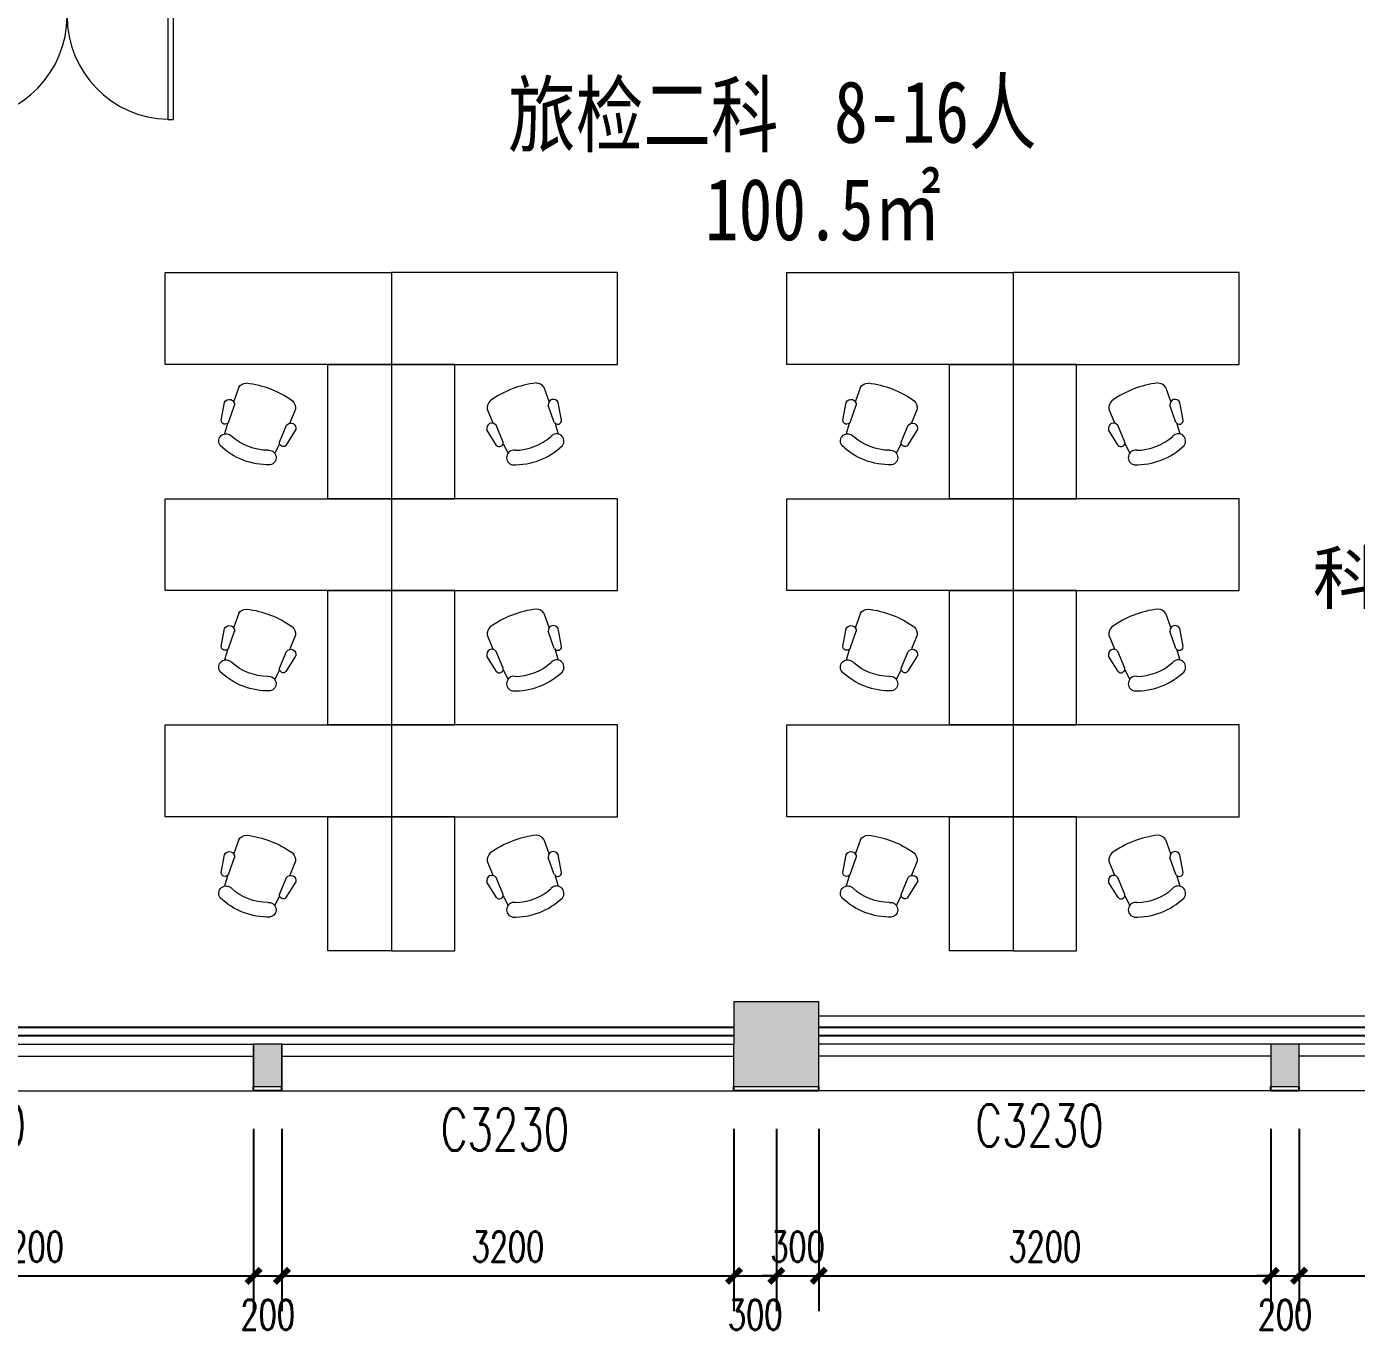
# Model space of a CAD drawing. Header units: millimetres. Extents: x 164760 to 3716174, y -1766400 to 11969.
# Drawn here: x 3514710 to 3524122, y -1715855 to -1706601 of the extents above; entities that cross this region are included whole.
import ezdxf

# ---------------------------------------------------------------- set-up
doc = ezdxf.new("R2010")
doc.units = ezdxf.units.MM
doc.header["$LTSCALE"] = 1000
doc.layers.get('0').update_dxf_attribs({"color": 253, "linetype": 'CONTINUOUS'})
doc.layers.get('Defpoints').update_dxf_attribs({"color": 250, "linetype": 'CONTINUOUS', "lineweight": 0})
for name, color, linetype in [('3', 253, 'CONTINUOUS'), ('FC-Text Annotation', 253, 'CONTINUOUS'), ('PUB_DIM', 253, 'CONTINUOUS'), ('SURFACE', 253, 'CONTINUOUS'), ('WINDOW_TEXT', 253, 'CONTINUOUS')]:
    doc.layers.add(name, color=color, linetype=linetype)
for name, color, linetype, lineweight in [('COLUMN', 253, 'CONTINUOUS', 0), ('FF-FURN【成品家具】', 253, 'CONTINUOUS', 0), ('FF-FURN【成品家私】', 253, 'CONTINUOUS', 0), ('FF-Text【平面文字】', 253, 'CONTINUOUS', 0), ('PUB_HATCH', 253, 'CONTINUOUS', 0), ('RC-Modelling【天花造型】', 253, 'CONTINUOUS', 0), ('WALL', 253, 'CONTINUOUS', 0), ('WINDOW', 253, 'CONTINUOUS', 0)]:
    doc.layers.add(name, color=color, linetype=linetype, lineweight=lineweight)
doc.styles.add('_TCH_DIM_T3', font='SIMPLEX', dxfattribs={"width": 0.705882, "bigfont": 'GBCBIG'})
doc.styles.add('_TCH_WINDOW', font='SIMPLEX', dxfattribs={"bigfont": 'GBCBIG'})
doc.styles.add('文字', font='')
doc.styles.get('文字').set_extended_font_data('SimSun')
doc.dimstyles.new('_TCH_ARCH&&100', dxfattribs={"dimtxt": 212.5, "dimasz": 100, "dimexe": 250, "dimexo": 300, "dimgap": 100, "dimtad": 1, "dimdec": 0, "dimzin": 0, "dimdsep": 46, "dimtxsty": '_TCH_DIM_T3', "dimblk": 'ARCHTICK', "dimcen": 0.09, "dimclrt": 7, "dimazin": 2, "dimtfac": 1, "dimtdec": 0, "dimtix": 1, "dimtmove": 2, "dimatfit": 3, "dimtolj": 1, "dimtzin": 0, "dimarcsym": 0})

# ---------------------------------------------------------------- blocks, each defined once
blk = doc.blocks.new('_ArchTick')
at = {"color": 2, "linetype": 'ByBlock', "const_width": 0.4}
blk.add_lwpolyline([(-0.5, -0.5), (0.5, 0.5)], dxfattribs=at)
blk = doc.blocks.new('*D564')
at = {"layer": 'Defpoints', "color": 0, "transparency": 16777216}
for p in [(3513116.8, -1714100.6), (3516316.8, -1714100.6), (3516316.8, -1715440.2)]:
    blk.add_point(p, dxfattribs=at)
at = {"layer": 'PUB_DIM', "color": 0, "lineweight": -2, "transparency": 16777216}
for p, q in [((3513116.8, -1714400.6), (3513116.8, -1715690.2)), ((3516316.8, -1714400.6), (3516316.8, -1715690.2)), ((3513116.8, -1715440.2), (3516316.8, -1715440.2))]:
    blk.add_line(p, q, dxfattribs=at)
at = {"layer": 'PUB_DIM', "color": 0, "lineweight": -2, "transparency": 16777216, "xscale": 100, "yscale": 100, "zscale": 100, "rotation": 180}
blk.add_blockref('_ArchTick', (3513116.8, -1715440.2), dxfattribs=at)
at = {"layer": 'PUB_DIM', "color": 0, "lineweight": -2, "transparency": 16777216, "xscale": 100, "yscale": 100, "zscale": 100}
blk.add_blockref('_ArchTick', (3516316.8, -1715440.2), dxfattribs=at)
at = {"layer": 'PUB_DIM', "color": 7, "transparency": 16777216, "insert": (3514716.8, -1715234), "char_height": 212.5, "attachment_point": 5, "style": '_TCH_DIM_T3'}
blk.add_mtext('\\A1;3200', dxfattribs=at)
blk = doc.blocks.new('*D565')
at = {"layer": 'Defpoints', "color": 0, "transparency": 16777216}
for p in [(3516316.8, -1714100.6), (3516516.8, -1714100.6), (3516516.8, -1715440.2)]:
    blk.add_point(p, dxfattribs=at)
at = {"layer": 'PUB_DIM', "color": 0, "lineweight": -2, "transparency": 16777216}
for p, q in [((3516316.8, -1714400.6), (3516316.8, -1715690.2)), ((3516516.8, -1714400.6), (3516516.8, -1715690.2)), ((3516316.8, -1715440.2), (3516516.8, -1715440.2))]:
    blk.add_line(p, q, dxfattribs=at)
at = {"layer": 'PUB_DIM', "color": 0, "lineweight": -2, "transparency": 16777216, "xscale": 100, "yscale": 100, "zscale": 100, "rotation": 180}
blk.add_blockref('_ArchTick', (3516316.8, -1715440.2), dxfattribs=at)
at = {"layer": 'PUB_DIM', "color": 0, "lineweight": -2, "transparency": 16777216, "xscale": 100, "yscale": 100, "zscale": 100}
blk.add_blockref('_ArchTick', (3516516.8, -1715440.2), dxfattribs=at)
at = {"layer": 'PUB_DIM', "color": 7, "transparency": 16777216, "insert": (3516416.8, -1715715.2), "char_height": 212.5, "attachment_point": 5, "style": '_TCH_DIM_T3'}
blk.add_mtext('\\A1;200', dxfattribs=at)
blk = doc.blocks.new('*D566')
at = {"layer": 'Defpoints', "color": 0, "transparency": 16777216}
for p in [(3516516.8, -1714100.6), (3519716.8, -1714100.6), (3519716.8, -1715440.2)]:
    blk.add_point(p, dxfattribs=at)
at = {"layer": 'PUB_DIM', "color": 0, "lineweight": -2, "transparency": 16777216}
for p, q in [((3516516.8, -1714400.6), (3516516.8, -1715690.2)), ((3519716.8, -1714400.6), (3519716.8, -1715690.2)), ((3516516.8, -1715440.2), (3519716.8, -1715440.2))]:
    blk.add_line(p, q, dxfattribs=at)
at = {"layer": 'PUB_DIM', "color": 0, "lineweight": -2, "transparency": 16777216, "xscale": 100, "yscale": 100, "zscale": 100, "rotation": 180}
blk.add_blockref('_ArchTick', (3516516.8, -1715440.2), dxfattribs=at)
at = {"layer": 'PUB_DIM', "color": 0, "lineweight": -2, "transparency": 16777216, "xscale": 100, "yscale": 100, "zscale": 100}
blk.add_blockref('_ArchTick', (3519716.8, -1715440.2), dxfattribs=at)
at = {"layer": 'PUB_DIM', "color": 7, "transparency": 16777216, "insert": (3518116.8, -1715234), "char_height": 212.5, "attachment_point": 5, "style": '_TCH_DIM_T3'}
blk.add_mtext('\\A1;3200', dxfattribs=at)
blk = doc.blocks.new('*D567')
at = {"layer": 'Defpoints', "color": 0, "transparency": 16777216}
for p in [(3519716.8, -1714100.6), (3520016.8, -1714100.6), (3520016.8, -1715440.2)]:
    blk.add_point(p, dxfattribs=at)
at = {"layer": 'PUB_DIM', "color": 0, "lineweight": -2, "transparency": 16777216}
for p, q in [((3519716.8, -1714400.6), (3519716.8, -1715690.2)), ((3520016.8, -1714400.6), (3520016.8, -1715690.2)), ((3519716.8, -1715440.2), (3520016.8, -1715440.2))]:
    blk.add_line(p, q, dxfattribs=at)
at = {"layer": 'PUB_DIM', "color": 0, "lineweight": -2, "transparency": 16777216, "xscale": 100, "yscale": 100, "zscale": 100, "rotation": 180}
blk.add_blockref('_ArchTick', (3519716.8, -1715440.2), dxfattribs=at)
at = {"layer": 'PUB_DIM', "color": 0, "lineweight": -2, "transparency": 16777216, "xscale": 100, "yscale": 100, "zscale": 100}
blk.add_blockref('_ArchTick', (3520016.8, -1715440.2), dxfattribs=at)
at = {"layer": 'PUB_DIM', "color": 7, "transparency": 16777216, "insert": (3519866.8, -1715715.2), "char_height": 212.5, "attachment_point": 5, "style": '_TCH_DIM_T3'}
blk.add_mtext('\\A1;300', dxfattribs=at)
blk = doc.blocks.new('*D568')
at = {"layer": 'Defpoints', "color": 0, "transparency": 16777216}
for p in [(3520016.8, -1714100.6), (3520316.8, -1714100.6), (3520316.8, -1715440.2)]:
    blk.add_point(p, dxfattribs=at)
at = {"layer": 'PUB_DIM', "color": 0, "lineweight": -2, "transparency": 16777216}
for p, q in [((3520016.8, -1714400.6), (3520016.8, -1715690.2)), ((3520316.8, -1714400.6), (3520316.8, -1715690.2)), ((3520016.8, -1715440.2), (3519916.8, -1715440.2)), ((3520016.8, -1715440.2), (3520316.8, -1715440.2)), ((3520316.8, -1715440.2), (3520416.8, -1715440.2))]:
    blk.add_line(p, q, dxfattribs=at)
at = {"layer": 'PUB_DIM', "color": 0, "lineweight": -2, "transparency": 16777216, "xscale": 100, "yscale": 100, "zscale": 100}
blk.add_blockref('_ArchTick', (3520016.8, -1715440.2), dxfattribs=at)
at = {"layer": 'PUB_DIM', "color": 0, "lineweight": -2, "transparency": 16777216, "xscale": 100, "yscale": 100, "zscale": 100, "rotation": 180}
blk.add_blockref('_ArchTick', (3520316.8, -1715440.2), dxfattribs=at)
at = {"layer": 'PUB_DIM', "color": 7, "transparency": 16777216, "insert": (3520166.8, -1715234), "char_height": 212.5, "attachment_point": 5, "style": '_TCH_DIM_T3'}
blk.add_mtext('\\A1;300', dxfattribs=at)
blk = doc.blocks.new('*D569')
at = {"layer": 'Defpoints', "color": 0, "transparency": 16777216}
for p in [(3520316.8, -1714100.6), (3523516.8, -1714100.6), (3523516.8, -1715440.2)]:
    blk.add_point(p, dxfattribs=at)
at = {"layer": 'PUB_DIM', "color": 0, "lineweight": -2, "transparency": 16777216}
for p, q in [((3520316.8, -1714400.6), (3520316.8, -1715690.2)), ((3523516.8, -1714400.6), (3523516.8, -1715690.2)), ((3520316.8, -1715440.2), (3523516.8, -1715440.2))]:
    blk.add_line(p, q, dxfattribs=at)
at = {"layer": 'PUB_DIM', "color": 0, "lineweight": -2, "transparency": 16777216, "xscale": 100, "yscale": 100, "zscale": 100, "rotation": 180}
blk.add_blockref('_ArchTick', (3520316.8, -1715440.2), dxfattribs=at)
at = {"layer": 'PUB_DIM', "color": 0, "lineweight": -2, "transparency": 16777216, "xscale": 100, "yscale": 100, "zscale": 100}
blk.add_blockref('_ArchTick', (3523516.8, -1715440.2), dxfattribs=at)
at = {"layer": 'PUB_DIM', "color": 7, "transparency": 16777216, "insert": (3521916.8, -1715234), "char_height": 212.5, "attachment_point": 5, "style": '_TCH_DIM_T3'}
blk.add_mtext('\\A1;3200', dxfattribs=at)
blk = doc.blocks.new('*D570')
at = {"layer": 'Defpoints', "color": 0, "transparency": 16777216}
for p in [(3523516.8, -1714100.6), (3523716.8, -1714100.6), (3523716.8, -1715440.2)]:
    blk.add_point(p, dxfattribs=at)
at = {"layer": 'PUB_DIM', "color": 0, "lineweight": -2, "transparency": 16777216}
for p, q in [((3523516.8, -1714400.6), (3523516.8, -1715690.2)), ((3523716.8, -1714400.6), (3523716.8, -1715690.2)), ((3523516.8, -1715440.2), (3523416.8, -1715440.2)), ((3523516.8, -1715440.2), (3523716.8, -1715440.2)), ((3523716.8, -1715440.2), (3523816.8, -1715440.2))]:
    blk.add_line(p, q, dxfattribs=at)
at = {"layer": 'PUB_DIM', "color": 0, "lineweight": -2, "transparency": 16777216, "xscale": 100, "yscale": 100, "zscale": 100}
blk.add_blockref('_ArchTick', (3523516.8, -1715440.2), dxfattribs=at)
at = {"layer": 'PUB_DIM', "color": 0, "lineweight": -2, "transparency": 16777216, "xscale": 100, "yscale": 100, "zscale": 100, "rotation": 180}
blk.add_blockref('_ArchTick', (3523716.8, -1715440.2), dxfattribs=at)
at = {"layer": 'PUB_DIM', "color": 7, "transparency": 16777216, "insert": (3523616.8, -1715715.2), "char_height": 212.5, "attachment_point": 5, "style": '_TCH_DIM_T3'}
blk.add_mtext('\\A1;200', dxfattribs=at)
blk = doc.blocks.new('*D571')
at = {"layer": 'Defpoints', "color": 0, "transparency": 16777216}
for p in [(3523716.8, -1714100.6), (3526916.8, -1714100.6), (3526916.8, -1715440.2)]:
    blk.add_point(p, dxfattribs=at)
at = {"layer": 'PUB_DIM', "color": 0, "lineweight": -2, "transparency": 16777216}
for p, q in [((3523716.8, -1714400.6), (3523716.8, -1715690.2)), ((3526916.8, -1714400.6), (3526916.8, -1715690.2)), ((3523716.8, -1715440.2), (3526916.8, -1715440.2))]:
    blk.add_line(p, q, dxfattribs=at)
at = {"layer": 'PUB_DIM', "color": 0, "lineweight": -2, "transparency": 16777216, "xscale": 100, "yscale": 100, "zscale": 100, "rotation": 180}
blk.add_blockref('_ArchTick', (3523716.8, -1715440.2), dxfattribs=at)
at = {"layer": 'PUB_DIM', "color": 0, "lineweight": -2, "transparency": 16777216, "xscale": 100, "yscale": 100, "zscale": 100}
blk.add_blockref('_ArchTick', (3526916.8, -1715440.2), dxfattribs=at)
at = {"layer": 'PUB_DIM', "color": 7, "transparency": 16777216, "insert": (3525316.8, -1715234), "char_height": 212.5, "attachment_point": 5, "style": '_TCH_DIM_T3'}
blk.add_mtext('\\A1;3200', dxfattribs=at)
blk = doc.blocks.new('$WINLIB2D$00000004')
for p, q in [((-0.5, 0.5), (0.5, 0.5)), ((-0.5, 0.5), (-0.5, -0.5)), ((0.5, -0.5), (0.5, 0.5)), ((-0.5, 0.2406), (0.5, 0.2406)), ((-0.5, -0.5), (0.5, -0.5))]:
    blk.add_line(p, q)
blk = doc.blocks.new('AB18C')
for p, q in [((-0.627, 0.366), (-0.767, 0.352)), ((-0.616, 0.457), (-0.382, 0.5)), ((-0.608, 0.359), (-0.369, 0.366)), ((-0.128, 0.399), (-0.323, 0.394)), ((-0.627, -0.366), (-0.767, -0.352)), ((-0.616, -0.457), (-0.382, -0.5)), ((-0.608, -0.359), (-0.369, -0.366)), ((-0.128, -0.399), (-0.323, -0.394))]:
    blk.add_line(p, q)
for centre, radius, start, end in [((-0.094, 0), 0.906, 157.2611, 202.7389), ((-0.847, 0.3), 0.0961, 330.3175, 148.735), ((-0.597, 0.41), 0.0516, 112.2235, 257.7173), ((-0.386, 0.432), 0.0681, 284.0068, 86.4868), ((-0.161, 0.273), 0.13, 22.4327, 75.4917), ((-0.08, 0), 0.729, 159.7134, 200.2866), ((-1.312, 0), 1.312, 345.758, 14.242), ((-0.847, -0.3), 0.0961, 211.265, 29.6825), ((-0.161, -0.273), 0.13, 284.5083, 337.5673), ((-0.597, -0.41), 0.0516, 102.2827, 247.7765), ((-0.386, -0.432), 0.0681, 273.5132, 75.9932)]:
    blk.add_arc(centre, radius, start, end)
blk = doc.blocks.new('ZL_05274303')
at = {"ltscale": 1000}
for points in [[(-900, 0), (700, 0), (700, -650), (-900, -650)], [(250, -1600), (250, -650), (700, -650), (700, -1600)]]:
    blk.add_lwpolyline(points, close=True, dxfattribs=at)
at = {"layer": 'FF-FURN【成品家私】', "xscale": -540, "yscale": 540, "zscale": 540, "rotation": 248.9333185298564}
blk.add_blockref('AB18C', (-154.4, -823.4), dxfattribs=at)
blk = doc.blocks.new('$DorLib2D$00000002')
for p, q in [((-0.5, 0), (-0.5, 0.4875)), ((-0.475, 0.4875), (-0.5, 0.4875)), ((-0.475, 0), (-0.475, 0.4875)), ((0.475, 0), (0.475, 0.4875)), ((0.475, 0.4875), (0.5, 0.4875)), ((0.5, 0), (0.5, 0.4875)), ((-0.5, 0), (-0.475, 0)), ((0.5, 0), (0.475, 0))]:
    blk.add_line(p, q)
at = {"lineweight": 13}
for centre, start, end in [((-0.4875, 0), 0, 88.53072), ((0.4875, 0), 91.46928, 180)]:
    blk.add_arc(centre, 0.4875, start, end, dxfattribs=at)

msp = doc.modelspace()

# ---------------------------------------------------------------- hatches: boundary and pattern name
at = {"layer": 'PUB_HATCH'}
for points in [[(3519716.8, -1714100.6), (3520316.8, -1714100.6), (3520316.8, -1713500.6), (3519716.8, -1713500.6)], [(3516516.8, -1713800.6), (3516316.8, -1713800.6), (3516316.8, -1714100.6), (3516516.8, -1714100.6)], [(3523716.8, -1713800.6), (3523516.8, -1713800.6), (3523516.8, -1714100.6), (3523716.8, -1714100.6)]]:
    msp.add_hatch(color=256, dxfattribs=at).paths.add_polyline_path(points)

# ---------------------------------------------------------------- linework, layer by layer
at = {"layer": '3'}
for points in [[(3513116.8, -1713680.6), (3519716.8, -1713680.6)], [(3520316.8, -1713680.6), (3526916.8, -1713680.6)], [(3513116.8, -1713740.6), (3519716.8, -1713740.6)], [(3520316.8, -1713740.6), (3526916.8, -1713740.6)]]:
    msp.add_lwpolyline(points, dxfattribs=at)
at = {"layer": 'COLUMN'}
for p, q in [((3520316.8, -1713500.6), (3519716.8, -1713500.6)), ((3519716.8, -1713500.6), (3519716.8, -1713800.6)), ((3520316.8, -1713800.6), (3520316.8, -1713500.6)), ((3519716.8, -1714100.6), (3520316.8, -1714100.6))]:
    msp.add_line(p, q, dxfattribs=at)
at = {"layer": 'FF-FURN【成品家具】', "ltscale": 1000}
for points in [[(3523291.8, -1708341.4), (3521691.8, -1708341.4), (3521691.8, -1708991.4), (3523291.8, -1708991.4)], [(3522141.8, -1709941.4), (3522141.8, -1708991.4), (3521691.8, -1708991.4), (3521691.8, -1709941.4)]]:
    msp.add_lwpolyline(points, close=True, dxfattribs=at)
at = {"layer": 'RC-Modelling【天花造型】'}
msp.add_line((3520316.8, -1713600.6), (3526916.8, -1713600.6), dxfattribs=at)
at = {"layer": 'SURFACE'}
for p, q in [((3516316.8, -1714130.6), (3516316.8, -1714100.6)), ((3516516.8, -1714130.6), (3516316.8, -1714130.6)), ((3516516.8, -1714130.6), (3516516.8, -1714100.6)), ((3519716.8, -1714130.6), (3519716.8, -1714100.6)), ((3520016.8, -1714130.6), (3519716.8, -1714130.6)), ((3520316.8, -1714130.6), (3520016.8, -1714130.6)), ((3520316.8, -1714130.6), (3520316.8, -1714100.6)), ((3523516.8, -1714130.6), (3523516.8, -1714100.6)), ((3523716.8, -1714130.6), (3523516.8, -1714130.6)), ((3523716.8, -1714130.6), (3523716.8, -1714100.6))]:
    msp.add_line(p, q, dxfattribs=at)
at = {"layer": 'WALL'}
for p, q in [((3516516.8, -1713800.6), (3516316.8, -1713800.6)), ((3516316.8, -1713800.6), (3516316.8, -1714100.6)), ((3516516.8, -1714100.6), (3516516.8, -1713800.6)), ((3523716.8, -1713800.6), (3523516.8, -1713800.6)), ((3523516.8, -1713800.6), (3523516.8, -1714100.6)), ((3523716.8, -1714100.6), (3523716.8, -1713800.6)), ((3516316.8, -1714100.6), (3516516.8, -1714100.6)), ((3523516.8, -1714100.6), (3523716.8, -1714100.6))]:
    msp.add_line(p, q, dxfattribs=at)

# ---------------------------------------------------------------- block references
at = {"layer": 'FF-FURN【成品家具】', "xscale": 540, "yscale": 540, "zscale": 540, "rotation": 111.0666814701436}
msp.add_blockref('AB18C', (3522546.3, -1709164.7), dxfattribs=at)
at = {"layer": 'FF-FURN【成品家私】'}
for p in [(3516591.8, -1708341.4), (3520991.8, -1708341.4), (3516591.8, -1709941.4), (3520991.8, -1709941.4), (3516591.8, -1711541.4), (3520991.8, -1711541.4)]:
    msp.add_blockref('ZL_05274303', p, dxfattribs=at)
at = {"layer": 'FF-FURN【成品家私】', "xscale": -1}
for p in [(3517991.8, -1708341.4), (3517991.8, -1709941.4), (3522391.8, -1709941.4), (3517991.8, -1711541.4), (3522391.8, -1711541.4)]:
    msp.add_blockref('ZL_05274303', p, dxfattribs=at)
at = {"layer": 'WINDOW', "xscale": -1500, "yscale": -1500, "zscale": -1500}
msp.add_blockref('$DorLib2D$00000002', (3514996.6, -1706525.6), dxfattribs=at)
at = {"layer": 'WINDOW'}
ref = msp.add_blockref('$WINLIB2D$00000004', (3514716.8, -1713965.6), dxfattribs=dict(at, xscale=-3200, yscale=-330, zscale=-3200, rotation=180))
ref.add_attrib('A', 'C3230', (3513795.6, -1714524.3), dxfattribs={"layer": 'WINDOW_TEXT', "height": 297.5, "style": '_TCH_WINDOW', "width": 0.705882})
ref = msp.add_blockref('$WINLIB2D$00000004', (3518116.8, -1713965.6), dxfattribs=dict(at, xscale=-3200, yscale=-330, zscale=-3200, rotation=180))
ref.add_attrib('A', 'C3230', (3517641.8, -1714554.3), dxfattribs={"layer": 'WINDOW_TEXT', "height": 297.5, "style": '_TCH_WINDOW', "width": 0.705882})
ref = msp.add_blockref('$WINLIB2D$00000004', (3521916.8, -1713965.6), dxfattribs=dict(at, xscale=3200, yscale=-330, zscale=3200, rotation=180))
ref.add_attrib('A', 'C3230', (3521424.6, -1714524.3), dxfattribs={"layer": 'WINDOW_TEXT', "height": 297.5, "style": '_TCH_WINDOW', "width": 0.705882})
ref = msp.add_blockref('$WINLIB2D$00000004', (3525316.8, -1713965.6), dxfattribs=dict(at, xscale=3200, yscale=-330, zscale=3200, rotation=180))
ref.add_attrib('A', 'C3230', (3525107.2, -1714524.3), dxfattribs={"layer": 'WINDOW_TEXT', "height": 297.5, "style": '_TCH_WINDOW', "width": 0.705882})

# ---------------------------------------------------------------- texts
at = {"layer": 'FC-Text Annotation', "style": '文字', "width": 0.8}
for s, p in [('旅检二科', (3518117.7, -1707443.1)), ('8-16人', (3520425.5, -1707422.8)), ('100.5㎡', (3519511.1, -1708112.3))]:
    msp.add_text(s, height=438.58, dxfattribs=at).set_placement(p)
at = {"layer": 'FF-Text【平面文字】', "style": '文字', "width": 0.95}
msp.add_text('科长办公区', height=364.55, dxfattribs=at).set_placement((3523814.4, -1710683.7))

# ---------------------------------------------------------------- dimensions: what is measured, and where the dimension line sits
at = {"layer": 'PUB_DIM'}
for p1, p2, picture, middle in [((3513116.8, -1714100.6), (3516316.8, -1714100.6), '*D564', (3514716.8, -1715234)), ((3516516.8, -1714100.6), (3519716.8, -1714100.6), '*D566', (3518116.8, -1715234)), ((3520016.8, -1714100.6), (3520316.8, -1714100.6), '*D568', (3520166.8, -1715234)), ((3520316.8, -1714100.6), (3523516.8, -1714100.6), '*D569', (3521916.8, -1715234)), ((3523716.8, -1714100.6), (3526916.8, -1714100.6), '*D571', (3525316.8, -1715234))]:
    dim = msp.add_aligned_dim(p1=p1, p2=p2, distance=-1339.7, dimstyle='_TCH_ARCH&&100', dxfattribs=at)
    dim.commit()
    dim.dimension.update_dxf_attribs({"geometry": picture, "text_midpoint": middle})
for base, p1, p2, picture, middle in [((3516516.8, -1715440.2), (3516316.8, -1714100.6), (3516516.8, -1714100.6), '*D565', (3516416.8, -1715715.2)), ((3520016.8, -1715440.2), (3519716.8, -1714100.6), (3520016.8, -1714100.6), '*D567', (3519866.8, -1715715.2)), ((3523716.8, -1715440.2), (3523516.8, -1714100.6), (3523716.8, -1714100.6), '*D570', (3523616.8, -1715715.2))]:
    dim = msp.add_linear_dim(base=base, p1=p1, p2=p2, angle=0, dimstyle='_TCH_ARCH&&100', dxfattribs=at)
    dim.commit()
    dim.dimension.update_dxf_attribs({"geometry": picture, "text_midpoint": middle, "dimtype": 129})

doc.saveas('drawing.dxf')
